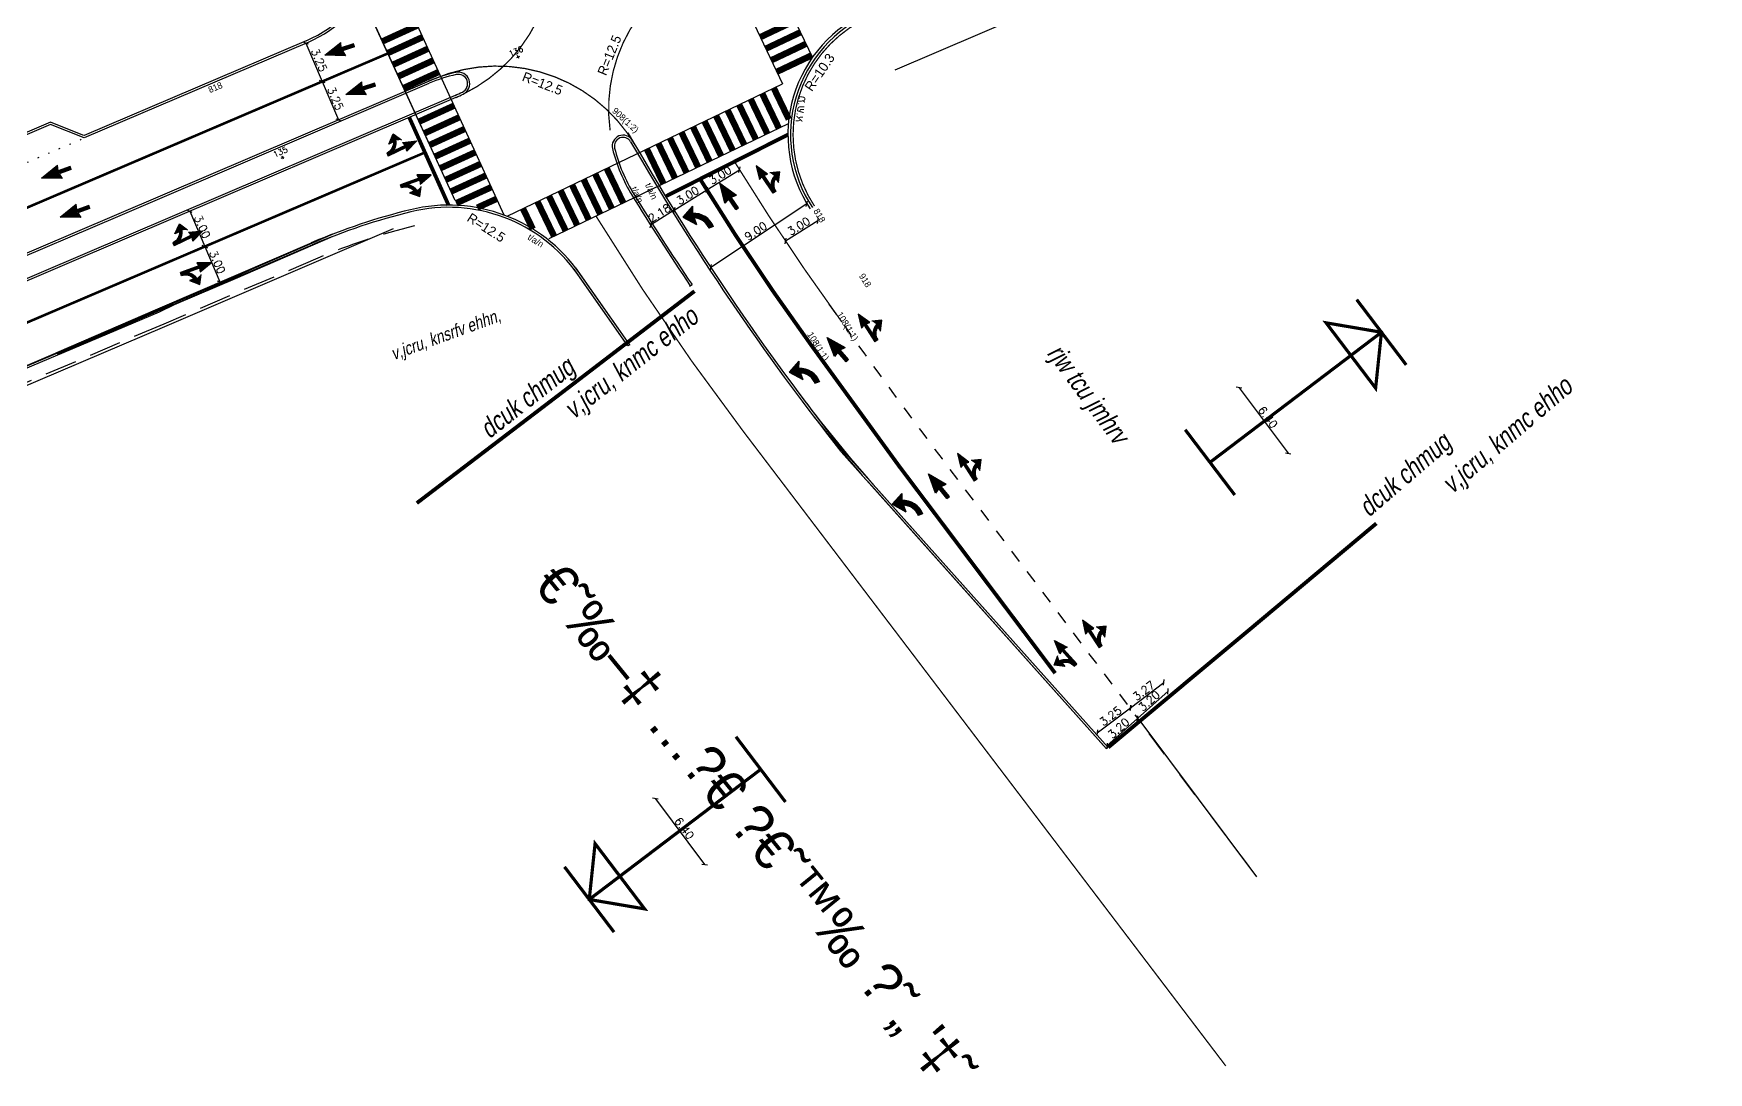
# Model space of a CAD drawing. Extents: x 183304 to 184528, y 666784 to 667526.
# Drawn here: x 183989.2 to 184120, y 667059.8 to 667141 of the extents above; entities that cross this region are included whole.
import ezdxf
from ezdxf.enums import TextEntityAlignment as Align

# ---------------------------------------------------------------- set-up
doc = ezdxf.new("R2010")
doc.units = 0
for name, pattern in [('1-1', [2, 1, -1]), ('1-2', [3, 1, -2]), ('DASHED', [0.75, 0.5, -0.25]), ('DOT2', [3.175, 0, -3.175]), ('S200-200', [4, 2, -2])]:
    doc.linetypes.add(name, pattern=pattern)
for name, color, linetype in [('0-XREF', 7, 'Continuous'), ('818', 10, '1-1'), ('D-Cross', 151, 'Continuous'), ('D-D13', 7, 'Continuous'), ('D-Dim', 7, 'Continuous'), ('D-EV-INSIDE', 2, 'Continuous'), ('d-gova', 152, 'Continuous'), ('D-Kav-Parking', 9, 'DOT2'), ('D-L-OLD', 7, 'DASHED'), ('D-Midraha', 220, 'Continuous'), ('D-Nativ', 7, '1-1'), ('D-Road', 7, 'Continuous'), ('d-sdwlk', 7, 'Continuous'), ('D-SEVA', 7, 'Continuous'), ('D-Tamrur', 7, 'Continuous'), ('D-TEXT', 7, 'Continuous'), ('d-zeva1-2', 7, '1-2'), ('IDAN_POINTS', 7, 'Continuous'), ('IDAN_PTELEV', 7, 'Continuous'), ('IDAN_PTNUM', 7, 'Continuous'), ('Layer1', 10, 'Continuous'), ('M-SIMUN', 140, 'Continuous'), ('smr even safa', 1, 'Continuous'), ('stxt', 7, 'Continuous'), ('TR-MARK-T', 2, 'Continuous'), ('TR-TXT', 2, 'Continuous')]:
    doc.layers.add(name, color=color, linetype=linetype)
doc.styles.add('0-Techno', font='0-techno')
doc.styles.add('DDIM', font='heb.shx')
doc.styles.add('MIR2', font='mirym.shx', dxfattribs={"width": 0.8, "oblique": 10})
doc.styles.add('MIRYL', font='miryl.shx')
doc.styles.add('mvt-hebtxt', font='mvt-oron')
doc.styles.add('mvt_hebtxt', font='mvt-oronm')
doc.styles.add('r', font='romand')
doc.styles.get("Standard").update_dxf_attribs({"font": 'romant.shx'})
doc.dimstyles.new('tik', dxfattribs={"dimscale": 1.25, "dimtxt": 0.5, "dimasz": 0.25, "dimexe": 0, "dimexo": 0, "dimgap": 0.09, "dimtad": 1, "dimzin": 0, "dimdsep": 46, "dimtxsty": 'r', "dimblk1": 'OBLIQUE', "dimblk2": 'OBLIQUE', "dimsah": 1, "dimcen": 0.09, "dimse1": 1, "dimse2": 1, "dimclrd": 256, "dimclrt": 256, "dimadec": 0, "dimazin": 0, "dimtfac": 1, "dimtix": 1, "dimtmove": 2, "dimatfit": 3, "dimldrblk": 'OBLIQUE', "dimfxl": 1, "dimtolj": 1, "dimtzin": 0, "dimarcsym": 0})

# ---------------------------------------------------------------- blocks, each defined once
blk = doc.blocks.new('IDAN_POINT')
at = {"layer": 'IDAN_POINTS'}
for p, q in [((-0.5, 0), (0.5, 0)), ((0, -0.5), (0, 0.5))]:
    blk.add_line(p, q, dxfattribs=at)
at = {"layer": 'IDAN_PTELEV'}
blk.add_attdef('IDAN_PTELEV', text='', height=1.8, dxfattribs=at).set_placement((0, -1), align=Align.TOP_CENTER)
at = {"layer": 'IDAN_PTNUM'}
blk.add_attdef('IDAN_PTNUM', text='', height=1.8, dxfattribs=at).set_placement((0, 1), align=Align.CENTER)
blk = doc.blocks.new('_Oblique')
at = {"color": 0, "linetype": 'ByBlock', "lineweight": -2}
blk.add_line((-0.5, -0.5), (0.5, 0.5), dxfattribs=at)
blk = doc.blocks.new('*D164')
at = {"layer": '0-XREF', "lineweight": -2, "transparency": 16777216}
blk.add_line((184073.07, 667085.35), (184075.45, 667087.49), dxfattribs=at)
at = {"layer": 'DEFPOINTS', "color": 0, "transparency": 16777216}
for p in [(184075.45, 667087.49), (184075.45, 667087.49), (184073.07, 667085.35)]:
    blk.add_point(p, dxfattribs=at)
at = {"layer": '0-XREF', "lineweight": -2, "transparency": 16777216, "xscale": 0.3125, "yscale": 0.3125, "zscale": 0.3125}
for p, rotation in [((184075.45, 667087.49), 41.88662587812187), ((184073.07, 667085.35), 221.8866258781219)]:
    blk.add_blockref('_Oblique', p, dxfattribs=dict(at, rotation=rotation))
at = {"layer": '0-XREF', "transparency": 16777216, "insert": (184073.98, 667086.74), "char_height": 0.625, "attachment_point": 5, "rotation": 41.8866, "style": 'r'}
blk.add_mtext('\\A1;3.20', dxfattribs=at)
blk = doc.blocks.new('*D151')
at = {"layer": '0-XREF', "lineweight": -2, "transparency": 16777216}
blk.add_line((184075.45, 667087.49), (184077.84, 667089.62), dxfattribs=at)
at = {"layer": 'DEFPOINTS', "color": 0, "transparency": 16777216}
for p in [(184077.84, 667089.62), (184077.84, 667089.62), (184075.45, 667087.49)]:
    blk.add_point(p, dxfattribs=at)
at = {"layer": '0-XREF', "lineweight": -2, "transparency": 16777216, "xscale": 0.3125, "yscale": 0.3125, "zscale": 0.3125}
for p, rotation in [((184077.84, 667089.62), 41.79196568921134), ((184075.45, 667087.49), 221.7919656892113)]:
    blk.add_blockref('_Oblique', p, dxfattribs=dict(at, rotation=rotation))
at = {"layer": '0-XREF', "transparency": 16777216, "insert": (184076.36, 667088.87), "char_height": 0.625, "attachment_point": 5, "rotation": 41.792, "style": 'r'}
blk.add_mtext('\\A1;3.20', dxfattribs=at)
blk = doc.blocks.new('dd-13srr')
at = {"layer": 'D-D13'}
for p, q in [((0, 0), (-0.55, -1.5)), ((0.55, -1.5), (0, 0)), ((-0.55, -1.5), (-0.13, -1.4)), ((-0.13, -1.4), (-0.13, -3.6)), ((0.12, -1.4), (0.55, -1.5)), ((0.12, -1.4), (0.12, -2.72)), ((1.85, -2.02), (0.85, -1.5)), ((0.25, -3.6), (-0.13, -3.6)), ((1.05, -2.95), (1.85, -2.02)), ((1.05, -2.4), (1.05, -2.95))]:
    blk.add_line(p, q, dxfattribs=at)
blk.add_arc((1.55, -3.6), 1.3, 112.6199, 180, dxfattribs=at)
for points in [[(-0.13, -1.4), (-0.55, -1.5), (0, 0)], [(-0.13, -1.4), (0, 0), (0.12, -1.4)], [(0.12, -1.4), (0.55, -1.5), (0, 0)], [(-0.13, -3.6), (-0.13, -1.4), (0.12, -2.72)], [(0.12, -1.4), (0.12, -2.72), (-0.13, -1.4)], [(1.05, -2.02), (0.85, -1.5), (1.85, -2.02)], [(-0.13, -3.07), (-0.13, -2.72), (0.12, -2.72)], [(-0.13, -3.07), (0, -2.89), (0.01, -2.94)], [(-0.13, -3.07), (-0.05, -3.1), (0.01, -2.94)], [(-0.13, -3.07), (-0.05, -3.1), (-0.13, -3.26)], [(-0.1, -3.29), (-0.13, -3.26), (-0.05, -3.1)], [(-0.13, -3.37), (-0.1, -3.29), (-0.13, -3.26)], [(-0.13, -3.6), (-0.13, -3.37), (-0.1, -3.29)], [(-0.13, -3.6), (0.25, -3.5), (-0.12, -3.46)], [(-0.12, -3.46), (0.27, -3.4), (-0.1, -3.34)], [(0.25, -3.5), (-0.12, -3.46), (0.27, -3.4)], [(0.25, -3.6), (-0.13, -3.6), (0.25, -3.5)], [(-0.1, -3.34), (0.28, -3.31), (-0.08, -3.24)], [(0.27, -3.4), (-0.1, -3.34), (0.28, -3.31)], [(-0.08, -3.24), (0.31, -3.21), (-0.06, -3.13)], [(0.28, -3.31), (-0.08, -3.24), (0.31, -3.21)], [(-0.06, -3.13), (0.31, -3.21), (-0.01, -2.99)], [(-0.01, -2.99), (0.36, -3.08), (0.04, -2.87)], [(0.31, -3.21), (-0.01, -2.99), (0.36, -3.08)], [(0, -2.89), (0.06, -2.84), (0.12, -2.72)], [(0.01, -2.94), (0, -2.89), (0.06, -2.84)], [(0.04, -2.87), (0.42, -2.96), (0.12, -2.74)], [(0.36, -3.08), (0.04, -2.87), (0.42, -2.96)], [(0.12, -2.72), (0.13, -2.72), (0.06, -2.84)], [(0.12, -2.74), (0.49, -2.84), (0.23, -2.58)], [(0.42, -2.96), (0.12, -2.74), (0.49, -2.84)], [(0.23, -2.58), (0.58, -2.74), (0.34, -2.45)], [(0.49, -2.84), (0.23, -2.58), (0.58, -2.74)], [(0.34, -2.45), (0.69, -2.63), (0.49, -2.31)], [(0.58, -2.74), (0.34, -2.45), (0.69, -2.63)], [(0.49, -2.31), (0.78, -2.55), (0.61, -2.23)], [(0.69, -2.63), (0.49, -2.31), (0.78, -2.55)], [(0.61, -2.23), (0.87, -2.49), (0.73, -2.15)], [(0.78, -2.55), (0.61, -2.23), (0.87, -2.49)], [(0.73, -2.15), (0.98, -2.43), (0.89, -2.08)], [(0.87, -2.49), (0.73, -2.15), (0.98, -2.43)], [(0.89, -2.08), (1.05, -2.4), (0.97, -2.05)], [(0.98, -2.43), (0.89, -2.08), (1.05, -2.4)], [(0.97, -2.05), (1.05, -2.4), (1.05, -2.02)], [(1.05, -2.4), (1.85, -2.02), (1.05, -2.02)], [(1.05, -2.4), (1.05, -2.95), (1.85, -2.02)]]:
    blk.add_solid(points, dxfattribs=at)
blk = doc.blocks.new('DD-13LL')
at = {"layer": 'D-D13'}
for p, q in [((0, 0), (-1, -0.53)), ((0, 0), (-0.2, -0.52)), ((-1, -0.53), (-0.2, -1.45)), ((-0.2, -0.9), (-0.2, -1.45))]:
    blk.add_line(p, q, dxfattribs=at)
for centre, radius, end in [((-0.68, -2.1), 1.65, 73.269), ((-0.7, -2.1), 1.3, 67.3801)]:
    blk.add_arc(centre, radius, 0, end, dxfattribs=at)
for points in [[(-0.2, -0.52), (0, 0), (-1, -0.53)], [(-0.2, -0.9), (-1, -0.53), (-0.2, -0.52)], [(-0.2, -0.9), (-0.2, -1.45), (-1, -0.53)], [(-0.12, -0.55), (-0.2, -0.9), (-0.2, -0.52)], [(-0.04, -0.58), (-0.2, -0.9), (-0.12, -0.55)], [(-0.13, -0.93), (-0.04, -0.58), (-0.2, -0.9)], [(0.12, -0.65), (-0.13, -0.93), (-0.04, -0.58)], [(-0.02, -0.99), (0.12, -0.65), (-0.13, -0.93)], [(0.24, -0.73), (-0.02, -0.99), (0.12, -0.65)], [(0.07, -1.05), (0.24, -0.73), (-0.02, -0.99)], [(0.36, -0.81), (0.07, -1.05), (0.24, -0.73)], [(0.16, -1.13), (0.36, -0.81), (0.07, -1.05)], [(0.51, -0.95), (0.16, -1.13), (0.36, -0.81)], [(0.27, -1.24), (0.51, -0.95), (0.16, -1.13)], [(0.62, -1.08), (0.27, -1.24), (0.51, -0.95)], [(0.36, -1.34), (0.62, -1.08), (0.27, -1.24)], [(0.73, -1.24), (0.36, -1.34), (0.62, -1.08)], [(0.43, -1.46), (0.73, -1.24), (0.36, -1.34)], [(0.81, -1.37), (0.43, -1.46), (0.73, -1.24)], [(0.49, -1.58), (0.81, -1.37), (0.43, -1.46)], [(0.86, -1.49), (0.49, -1.58), (0.81, -1.37)], [(0.54, -1.71), (0.86, -1.49), (0.49, -1.58)], [(0.91, -1.63), (0.54, -1.71), (0.86, -1.49)], [(0.93, -1.74), (0.54, -1.71), (0.91, -1.63)], [(0.57, -1.81), (0.93, -1.74), (0.54, -1.71)], [(0.95, -1.84), (0.57, -1.81), (0.93, -1.74)], [(0.58, -1.9), (0.95, -1.84), (0.57, -1.81)], [(0.97, -1.96), (0.58, -1.9), (0.95, -1.84)], [(0.6, -2), (0.97, -1.96), (0.58, -1.9)], [(0.97, -2.1), (0.6, -2), (0.97, -1.96)], [(0.6, -2.1), (0.97, -2.1), (0.6, -2)]]:
    blk.add_solid(points, dxfattribs=at)
blk = doc.blocks.new('DD-13SS')
at = {"layer": 'D-D13'}
for p, q in [((-0.55, -1.5), (0, 0)), ((0, 0), (0.55, -1.5)), ((-0.125, -1.4), (-0.55, -1.5)), ((-0.125, -2.4), (-0.125, -1.4)), ((-0.125, -2.4), (0.125, -2.4)), ((0.125, -1.4), (0.55, -1.5)), ((0.125, -2.4), (0.125, -1.4))]:
    blk.add_line(p, q, dxfattribs=at)
for points in [[(-0.125, -1.4), (-0.55, -1.5), (0, 0)], [(0.125, -1.4), (0, 0), (-0.125, -1.4)], [(0.55, -1.5), (0, 0), (0.125, -1.4)], [(-0.125, -2.4), (0.125, -1.4), (-0.125, -1.4)], [(0.125, -1.4), (-0.125, -2.4), (0.125, -2.4)]]:
    blk.add_solid(points, dxfattribs=at)
blk = doc.blocks.new('*D157')
at = {"layer": 'D-Dim', "lineweight": -2, "transparency": 16777216}
blk.add_line((184002.61, 667124.35), (184003.79, 667121.6), dxfattribs=at)
at = {"layer": 'DEFPOINTS', "color": 0, "transparency": 16777216}
for p in [(184004.61, 667125.21), (184003.79, 667121.6), (184003.79, 667121.6)]:
    blk.add_point(p, dxfattribs=at)
at = {"layer": 'D-Dim', "lineweight": -2, "transparency": 16777216, "xscale": 0.3125, "yscale": 0.3125, "zscale": 0.3125}
for p, rotation in [((184002.61, 667124.35), 113.1412800197308), ((184003.79, 667121.6), 293.1412800197308)]:
    blk.add_blockref('_Oblique', p, dxfattribs=dict(at, rotation=rotation))
at = {"layer": 'D-Dim', "transparency": 16777216, "insert": (184003.59, 667123.14), "char_height": 0.625, "attachment_point": 5, "rotation": 293.1413, "style": 'r'}
blk.add_mtext('\\A1;3.00', dxfattribs=at)
blk = doc.blocks.new('*D158')
at = {"layer": 'D-Dim', "lineweight": -2, "transparency": 16777216}
blk.add_line((184039.26, 667127.2), (184041.81, 667128.78), dxfattribs=at)
at = {"layer": 'DEFPOINTS', "color": 0, "transparency": 16777216}
for p in [(184041.81, 667128.78), (184041.81, 667128.78), (184039.26, 667127.2)]:
    blk.add_point(p, dxfattribs=at)
at = {"layer": 'D-Dim', "lineweight": -2, "transparency": 16777216, "xscale": 0.3125, "yscale": 0.3125, "zscale": 0.3125}
for p, rotation in [((184041.81, 667128.78), 31.81920160140727), ((184039.26, 667127.2), 211.8192016014073)]:
    blk.add_blockref('_Oblique', p, dxfattribs=dict(at, rotation=rotation))
at = {"layer": 'D-Dim', "transparency": 16777216, "insert": (184040.32, 667128.35), "char_height": 0.625, "attachment_point": 5, "rotation": 31.8192, "style": 'r'}
blk.add_mtext('\\A1;3.00', dxfattribs=at)
blk = doc.blocks.new('*D159')
at = {"layer": 'D-Dim', "lineweight": -2, "transparency": 16777216}
blk.add_line((184072.31, 667086.38), (184074.9, 667088.33), dxfattribs=at)
at = {"layer": 'DEFPOINTS', "color": 0, "transparency": 16777216}
for p in [(184074.9, 667088.33), (184075.76, 667087.19), (184073.17, 667085.24)]:
    blk.add_point(p, dxfattribs=at)
at = {"layer": 'D-Dim', "lineweight": -2, "transparency": 16777216, "xscale": 0.3125, "yscale": 0.3125, "zscale": 0.3125}
for p, rotation in [((184074.9, 667088.33), 37.0088185497247), ((184072.31, 667086.38), 217.0088185497247)]:
    blk.add_blockref('_Oblique', p, dxfattribs=dict(at, rotation=rotation))
at = {"layer": 'D-Dim', "transparency": 16777216, "insert": (184073.35, 667087.69), "char_height": 0.625, "attachment_point": 5, "rotation": 37.0088, "style": 'r'}
blk.add_mtext('\\A1;3.25', dxfattribs=at)
blk = doc.blocks.new('*D160')
at = {"layer": 'D-Dim', "lineweight": -2, "transparency": 16777216}
blk.add_line((184074.9, 667088.33), (184077.5, 667090.31), dxfattribs=at)
at = {"layer": 'DEFPOINTS', "color": 0, "transparency": 16777216}
for p in [(184077.49, 667090.32), (184077.5, 667090.31), (184074.9, 667088.34)]:
    blk.add_point(p, dxfattribs=at)
at = {"layer": 'D-Dim', "lineweight": -2, "transparency": 16777216, "xscale": 0.3125, "yscale": 0.3125, "zscale": 0.3125}
for p, rotation in [((184077.5, 667090.31), 37.36111066021778), ((184074.9, 667088.33), 217.3611106602178)]:
    blk.add_blockref('_Oblique', p, dxfattribs=dict(at, rotation=rotation))
at = {"layer": 'D-Dim', "transparency": 16777216, "insert": (184075.94, 667089.66), "char_height": 0.625, "attachment_point": 5, "rotation": 37.3611, "style": 'r'}
blk.add_mtext('\\A1;3.27', dxfattribs=at)
blk = doc.blocks.new('*D161')
at = {"layer": 'D-Dim', "lineweight": -2, "transparency": 16777216}
blk.add_line((184041.81, 667128.78), (184044.36, 667130.36), dxfattribs=at)
at = {"layer": 'DEFPOINTS', "color": 0, "transparency": 16777216}
for p in [(184044.36, 667130.37), (184044.36, 667130.36), (184041.81, 667128.78)]:
    blk.add_point(p, dxfattribs=at)
at = {"layer": 'D-Dim', "lineweight": -2, "transparency": 16777216, "xscale": 0.3125, "yscale": 0.3125, "zscale": 0.3125}
for p, rotation in [((184044.36, 667130.36), 31.81920160140727), ((184041.81, 667128.78), 211.8192016014073)]:
    blk.add_blockref('_Oblique', p, dxfattribs=dict(at, rotation=rotation))
at = {"layer": 'D-Dim', "transparency": 16777216, "insert": (184042.86, 667129.93), "char_height": 0.625, "attachment_point": 5, "rotation": 31.8192, "style": 'r'}
blk.add_mtext('\\A1;3.00', dxfattribs=at)
blk = doc.blocks.new('*D162')
at = {"layer": 'D-Dim', "lineweight": -2, "transparency": 16777216}
blk.add_line((184047.95, 667124.79), (184050.5, 667126.38), dxfattribs=at)
at = {"layer": 'DEFPOINTS', "color": 0, "transparency": 16777216}
for p in [(184050.5, 667126.38), (184050.5, 667126.38), (184047.95, 667124.8)]:
    blk.add_point(p, dxfattribs=at)
at = {"layer": 'D-Dim', "lineweight": -2, "transparency": 16777216, "xscale": 0.3125, "yscale": 0.3125, "zscale": 0.3125}
for p, rotation in [((184050.5, 667126.38), 31.81920160140727), ((184047.95, 667124.79), 211.8192016014073)]:
    blk.add_blockref('_Oblique', p, dxfattribs=dict(at, rotation=rotation))
at = {"layer": 'D-Dim', "transparency": 16777216, "insert": (184049, 667125.95), "char_height": 0.625, "attachment_point": 5, "rotation": 31.8192, "style": 'r'}
blk.add_mtext('\\A1;3.00', dxfattribs=at)
blk = doc.blocks.new('*D165')
at = {"layer": 'D-Dim', "lineweight": -2, "transparency": 16777216}
blk.add_line((184039.26, 667127.2), (184037.42, 667126.03), dxfattribs=at)
at = {"layer": 'DEFPOINTS', "color": 0, "transparency": 16777216}
for p in [(184039.26, 667127.2), (184037.42, 667126.03), (184037.42, 667126.03)]:
    blk.add_point(p, dxfattribs=at)
at = {"layer": 'D-Dim', "lineweight": -2, "transparency": 16777216, "xscale": 0.3125, "yscale": 0.3125, "zscale": 0.3125}
for p, rotation in [((184039.26, 667127.2), 32.330502136393), ((184037.42, 667126.03), 212.330502136393)]:
    blk.add_blockref('_Oblique', p, dxfattribs=dict(at, rotation=rotation))
at = {"layer": 'D-Dim', "transparency": 16777216, "insert": (184038.12, 667126.98), "char_height": 0.625, "attachment_point": 5, "rotation": 32.3305, "style": 'r'}
blk.add_mtext('\\A1;2.18', dxfattribs=at)
blk = doc.blocks.new('*D163')
at = {"layer": 'D-Dim', "lineweight": -2, "transparency": 16777216}
blk.add_line((184049.63, 667127.69), (184042.12, 667122.73), dxfattribs=at)
at = {"layer": 'DEFPOINTS', "color": 0, "transparency": 16777216}
for p in [(184049.89, 667127.29), (184042.12, 667122.73), (184042.38, 667122.33)]:
    blk.add_point(p, dxfattribs=at)
at = {"layer": 'D-Dim', "lineweight": -2, "transparency": 16777216, "xscale": 0.3125, "yscale": 0.3125, "zscale": 0.3125}
for p, rotation in [((184049.63, 667127.69), 33.45598073278953), ((184042.12, 667122.73), 213.4559807327896)]:
    blk.add_blockref('_Oblique', p, dxfattribs=dict(at, rotation=rotation))
at = {"layer": 'D-Dim', "transparency": 16777216, "insert": (184045.64, 667125.56), "char_height": 0.625, "attachment_point": 5, "rotation": 33.456, "style": 'r'}
blk.add_mtext('\\A1;9.00', dxfattribs=at)
blk = doc.blocks.new('*D166')
at = {"layer": 'D-Dim', "lineweight": -2, "transparency": 16777216}
blk.add_line((184001.43, 667127.11), (184002.61, 667124.35), dxfattribs=at)
at = {"layer": 'DEFPOINTS', "color": 0, "transparency": 16777216}
for p in [(184003.43, 667127.97), (184002.61, 667124.35), (184002.61, 667124.35)]:
    blk.add_point(p, dxfattribs=at)
at = {"layer": 'D-Dim', "lineweight": -2, "transparency": 16777216, "xscale": 0.3125, "yscale": 0.3125, "zscale": 0.3125}
for p, rotation in [((184001.43, 667127.11), 113.1412800197308), ((184002.61, 667124.35), 293.1412800197308)]:
    blk.add_blockref('_Oblique', p, dxfattribs=dict(at, rotation=rotation))
at = {"layer": 'D-Dim', "transparency": 16777216, "insert": (184002.41, 667125.9), "char_height": 0.625, "attachment_point": 5, "rotation": 293.1413, "style": 'r'}
blk.add_mtext('\\A1;3.00', dxfattribs=at)
blk = doc.blocks.new('*D197')
at = {"layer": 'D-Dim', "lineweight": -2, "transparency": 16777216}
blk.add_line((184010.51, 667140.24), (184011.78, 667137.25), dxfattribs=at)
at = {"layer": 'DEFPOINTS', "color": 0, "transparency": 16777216}
for p in [(184010.61, 667140.28), (184011.88, 667137.29), (184011.78, 667137.25)]:
    blk.add_point(p, dxfattribs=at)
at = {"layer": 'D-Dim', "lineweight": -2, "transparency": 16777216, "xscale": 0.3125, "yscale": 0.3125, "zscale": 0.3125}
for p, rotation in [((184010.51, 667140.24), 113.1412800210712), ((184011.78, 667137.25), 293.1412800210712)]:
    blk.add_blockref('_Oblique', p, dxfattribs=dict(at, rotation=rotation))
at = {"layer": 'D-Dim', "transparency": 16777216, "insert": (184011.54, 667138.91), "char_height": 0.625, "attachment_point": 5, "rotation": 293.1413, "style": 'r'}
blk.add_mtext('\\A1;3.25', dxfattribs=at)
blk = doc.blocks.new('*D198')
at = {"layer": 'D-Dim', "lineweight": -2, "transparency": 16777216}
blk.add_line((184011.78, 667137.25), (184013.06, 667134.26), dxfattribs=at)
at = {"layer": 'DEFPOINTS', "color": 0, "transparency": 16777216}
for p in [(184011.88, 667137.29), (184013.06, 667134.26), (184013.06, 667134.26)]:
    blk.add_point(p, dxfattribs=at)
at = {"layer": 'D-Dim', "lineweight": -2, "transparency": 16777216, "xscale": 0.3125, "yscale": 0.3125, "zscale": 0.3125}
for p, rotation in [((184011.78, 667137.25), 113.1412800210712), ((184013.06, 667134.26), 293.1412800210712)]:
    blk.add_blockref('_Oblique', p, dxfattribs=dict(at, rotation=rotation))
at = {"layer": 'D-Dim', "transparency": 16777216, "insert": (184012.81, 667135.92), "char_height": 0.625, "attachment_point": 5, "rotation": 293.1413, "style": 'r'}
blk.add_mtext('\\A1;3.25', dxfattribs=at)
blk = doc.blocks.new('TXT1')
at = {"layer": 'stxt', "style": 'mvt-hebtxt'}
blk.add_attdef('333', (-8.25, -0.75), '', height=4.5, dxfattribs=at)
blk = doc.blocks.new('*D525')
at = {"layer": 'D-Dim', "lineweight": -2, "transparency": 16777216}
blk.add_line((184083.38, 667113.33), (184087.22, 667108.21), dxfattribs=at)
at = {"layer": 'DEFPOINTS', "color": 0, "transparency": 16777216}
for p in [(184083.38, 667113.33), (184087.22, 667108.21), (184087.22, 667108.21)]:
    blk.add_point(p, dxfattribs=at)
at = {"layer": 'D-Dim', "lineweight": -2, "transparency": 16777216, "xscale": 0.3125, "yscale": 0.3125, "zscale": 0.3125}
for p, rotation in [((184083.38, 667113.33), 126.821674216555), ((184087.22, 667108.21), 306.821674216555)]:
    blk.add_blockref('_Oblique', p, dxfattribs=dict(at, rotation=rotation))
at = {"layer": 'D-Dim', "transparency": 16777216, "insert": (184085.64, 667111.02), "char_height": 0.625, "attachment_point": 5, "rotation": 306.8217, "style": 'r'}
blk.add_mtext('\\A1;6.40', dxfattribs=at)
blk = doc.blocks.new('*D526')
at = {"layer": 'D-Dim', "lineweight": -2, "transparency": 16777216}
blk.add_line((184037.8, 667081.23), (184041.64, 667076.1), dxfattribs=at)
at = {"layer": 'DEFPOINTS', "color": 0, "transparency": 16777216}
for p in [(184037.8, 667081.23), (184041.64, 667076.1), (184041.64, 667076.1)]:
    blk.add_point(p, dxfattribs=at)
at = {"layer": 'D-Dim', "lineweight": -2, "transparency": 16777216, "xscale": 0.3125, "yscale": 0.3125, "zscale": 0.3125}
for p, rotation in [((184037.8, 667081.23), 126.821674216555), ((184041.64, 667076.1), 306.821674216555)]:
    blk.add_blockref('_Oblique', p, dxfattribs=dict(at, rotation=rotation))
at = {"layer": 'D-Dim', "transparency": 16777216, "insert": (184040.06, 667078.92), "char_height": 0.625, "attachment_point": 5, "rotation": 306.8217, "style": 'r'}
blk.add_mtext('\\A1;6.40', dxfattribs=at)

msp = doc.modelspace()

# ---------------------------------------------------------------- linework, layer by layer
at = {"layer": '0-XREF', "const_width": 0.3}
for points in [[(184040.856, 667120.87), (184030.285, 667112.785), (184019.169, 667104.32)], [(184094.105, 667102.731), (184083.902, 667094.187), (184073.17, 667085.24)], [(184094.105, 667102.731), (184083.902, 667094.187), (184073.17, 667085.24)]]:
    msp.add_lwpolyline(points, dxfattribs=at)
at = {"layer": '818', "const_width": 0.1}
msp.add_lwpolyline([(184054.683, 667142.368, 0.4679805), (184050.226, 667127.513)], format="xyb", dxfattribs=at)
at = {"layer": 'D-Cross', "ltscale": 0.5}
msp.add_line((184015.128, 667143.312), (184022.128, 667127.986), dxfattribs=at)
at = {"layer": 'D-Cross', "ltscale": 0.5, "const_width": 0.5}
for points in [[(184019.2, 667141.618), (184016.471, 667140.372)], [(184019.2, 667141.618), (184016.471, 667140.372)], [(184048.707, 667141.994), (184045.995, 667140.711)], [(184049.135, 667141.09), (184046.423, 667139.807)], [(184019.615, 667140.709), (184016.886, 667139.462)], [(184019.615, 667140.709), (184016.886, 667139.462)], [(184020.031, 667139.799), (184017.302, 667138.553)], [(184020.031, 667139.799), (184017.302, 667138.553)], [(184049.563, 667140.186), (184046.851, 667138.903)], [(184020.446, 667138.889), (184017.717, 667137.643)], [(184020.446, 667138.889), (184017.717, 667137.643)], [(184049.99, 667139.282), (184047.279, 667137.999)], [(184020.862, 667137.98), (184018.133, 667136.733)], [(184020.862, 667137.98), (184018.133, 667136.733)], [(184045.243, 667135.87), (184046.543, 667133.166)], [(184046.144, 667136.303), (184047.444, 667133.599)], [(184047.046, 667136.736), (184048.222, 667134.29)], [(184022.062, 667135.351), (184019.333, 667134.105)], [(184022.062, 667135.351), (184019.333, 667134.105)], [(184022.477, 667134.442), (184019.748, 667133.195)], [(184022.477, 667134.442), (184019.748, 667133.195)], [(184042.539, 667134.57), (184043.839, 667131.866)], [(184043.441, 667135.003), (184044.741, 667132.299)], [(184044.342, 667135.436), (184045.642, 667132.733)], [(184022.893, 667133.532), (184020.164, 667132.286)], [(184022.893, 667133.532), (184020.164, 667132.286)], [(184039.836, 667133.27), (184041.136, 667130.566)], [(184040.737, 667133.703), (184042.037, 667130.999)], [(184041.638, 667134.136), (184042.938, 667131.433)], [(184023.308, 667132.622), (184020.579, 667131.376)], [(184023.308, 667132.622), (184020.579, 667131.376)], [(184037.132, 667131.97), (184038.432, 667129.266)], [(184038.033, 667132.403), (184039.333, 667129.699)], [(184038.934, 667132.836), (184040.234, 667130.133)], [(184023.724, 667131.713), (184020.995, 667130.467)], [(184023.724, 667131.713), (184020.995, 667130.467)], [(184024.139, 667130.803), (184021.41, 667129.557)], [(184024.139, 667130.803), (184021.41, 667129.557)], [(184024.554, 667129.894), (184021.825, 667128.647)], [(184024.554, 667129.894), (184021.825, 667128.647)], [(184031.295, 667129.163), (184032.595, 667126.459)], [(184031.295, 667129.163), (184032.595, 667126.459)], [(184032.196, 667129.597), (184033.496, 667126.893)], [(184032.196, 667129.597), (184033.496, 667126.893)], [(184033.097, 667130.03), (184034.397, 667127.326)], [(184033.097, 667130.03), (184034.397, 667127.326)], [(184033.999, 667130.463), (184035.299, 667127.759)], [(184033.999, 667130.463), (184035.299, 667127.759)], [(184024.97, 667128.984), (184022.241, 667127.738)], [(184024.97, 667128.984), (184022.241, 667127.738)], [(184025.385, 667128.074), (184023.886, 667127.39)], [(184025.385, 667128.074), (184023.886, 667127.39)], [(184028.591, 667127.863), (184029.891, 667125.159)], [(184028.591, 667127.863), (184029.891, 667125.159)], [(184029.492, 667128.297), (184030.792, 667125.593)], [(184029.492, 667128.297), (184030.792, 667125.593)], [(184030.394, 667128.73), (184031.694, 667126.026)], [(184030.394, 667128.73), (184031.694, 667126.026)], [(184027.454, 667127.33), (184028.227, 667125.72)]]:
    msp.add_lwpolyline(points, dxfattribs=at)
at = {"layer": 'D-EV-INSIDE'}
for p, q in [((184010.54, 667140.435), (183993.188, 667133.019)), ((183995.81, 667126.706), (184020.145, 667137.11)), ((184022.168, 667136.161), (183996.464, 667125.175)), ((183990.555, 667134.069), (183968.18, 667124.506)), ((183993.096, 667133.056), (183990.555, 667134.069)), ((183993.188, 667133.019), (183993.096, 667133.056)), ((183993.188, 667133.019), (183993.096, 667133.056)), ((183971.654, 667116.377), (183995.812, 667126.702)), ((183996.464, 667125.175), (183972.306, 667114.85)), ((184011.017, 667124.498), (183998.968, 667119.316)), ((184035.66, 667116.593), (184031.446, 667122.595)), ((184035.66, 667116.593), (184031.74, 667122.177)), ((183998.968, 667119.316), (183991.087, 667115.926)), ((184073.043, 667085.127), (184052.299, 667108.335)), ((184073.043, 667085.127), (184054.67, 667105.682))]:
    msp.add_line(p, q, dxfattribs=at)
for points in [[(184022.165, 667136.165, 0.0124444), (184022.724, 667136.419, 0.8916259), (184022.244, 667137.788, 0.0448152), (184020.145, 667137.11, 0.0448152)], [(184022.165, 667136.165, 0.0124444), (184022.724, 667136.419, 0.8916259), (184022.244, 667137.788, 0.0448152), (184020.145, 667137.11, 0.0448152)], [(184036.084, 667128.504, 0.0105959), (184040.664, 667121.381, 0.0105959)], [(184036.084, 667128.504, 0.0105959), (184040.664, 667121.381, 0.0105959)]]:
    msp.add_lwpolyline(points, format="xyb", dxfattribs=at)
for centre, radius, start, end in [((184006.677, 667149.474), 9.83, 293.14128, 22.69202), ((184058.652, 667133.081), 10.3, 113.14128, 213.45598), ((184035.276, 667132.205), 0.68, 30.02875, 193.84699), ((184035.276, 667132.205), 0.68, 30.02875, 193.84699), ((184047.059, 667135.149), 12.83, 194.01747, 211.54981), ((184211.331, 667233.968), 202.67, 210.02875, 218.30548), ((184030.578, 667078.67), 49.83, 103.77449, 113.14128), ((184021.649, 667115.091), 12.33, 35.07366, 103.77449), ((184021.649, 667115.091), 12.33, 35.07366, 103.77449), ((184129.353, 667172.439), 100.17, 216.89076, 221.79197)]:
    msp.add_arc(centre, radius, start, end, dxfattribs=at)
at = {"layer": 'd-gova', "const_width": 0.25, "flags": 128}
for points in [[(184096.439, 667115.113), (184092.571, 667120.212)], [(184081.114, 667107.501), (184094.505, 667117.662)], [(184083.048, 667104.952), (184079.179, 667110.05)], [(184044.092, 667086.072), (184047.961, 667080.974)], [(184046.027, 667083.523), (184032.635, 667073.361)], [(184030.701, 667075.911), (184034.57, 667070.812)]]:
    msp.add_lwpolyline(points, dxfattribs=at)
at = {"layer": 'd-gova', "flags": 128}
for points in [[(184094.049, 667113.3, 0.25, 0.25, 0), (184094.505, 667117.662, 0.25, 0.25, 0), (184090.181, 667118.398, 0.25, 0.25, 0), (184094.049, 667113.3, 0, 0, 0)], [(184033.091, 667077.724, 0.25, 0.25, 0), (184032.635, 667073.361, 0.25, 0.25, 0), (184036.96, 667072.626, 0.25, 0.25, 0), (184033.091, 667077.724, 0, 0, 0)]]:
    msp.add_lwpolyline(points, format="xyseb", dxfattribs=at)
at = {"layer": 'D-Kav-Parking', "ltscale": 0.25}
msp.add_line((183969.033, 667122.51), (183993.191, 667132.835), dxfattribs=at)
at = {"layer": 'D-L-OLD', "ltscale": 5}
for p, q in [((184011.439, 667123.451), (183999.4, 667118.306)), ((183999.4, 667118.306), (183975.242, 667107.981))]:
    msp.add_line(p, q, dxfattribs=at)
msp.add_arc((184030.578, 667078.67), 48.7, 103.77449, 113.14128, dxfattribs=at)
at = {"layer": 'D-Midraha', "ltscale": 0.5}
for p, q in [((184164.601, 667184.344), (184056.491, 667138.139)), ((183999.479, 667118.122), (184017.359, 667125.764)), ((183980.157, 667109.864), (183999.479, 667118.122))]:
    msp.add_line(p, q, dxfattribs=at)
at = {"layer": 'D-Nativ', "const_width": 0.1}
for points in [[(184022.798, 667136.266, 0.3677271), (184029.321, 667151.091)], [(184022.798, 667136.266, 0.3677271), (184029.321, 667151.091)], [(184041.861, 667146.519, 0.3440834), (184034.265, 667133.429)], [(184036.242, 667132.233, 0.3787789), (184020.521, 667137.447)], [(184043.978, 667130.986, 0.0192001), (184052.372, 667118.451)]]:
    msp.add_lwpolyline(points, format="xyb", dxfattribs=at)
at = {"layer": 'D-Nativ', "const_width": 0.2}
for points in [[(184019.877, 667131.734), (183997.71, 667122.26)], [(183997.71, 667122.26), (183974.027, 667112.138)]]:
    msp.add_lwpolyline(points, dxfattribs=at)
at = {"layer": 'D-Nativ', "const_width": 0.3, "flags": 128}
msp.add_lwpolyline([(184041.291, 667129.629, 0.0195167), (184049.945, 667116.688), (184056.817, 667107.231), (184069.023, 667091.033)], format="xyb", dxfattribs=at)
at = {"layer": 'D-Nativ', "ltscale": 3, "const_width": 0.1}
msp.add_lwpolyline([(184033.173, 667126.718, 0.025016), (184044.65, 667109.943)], format="xyb", dxfattribs=at)
at = {"layer": 'D-Nativ', "flags": 128}
msp.add_lwpolyline([(184051.352, 667119.864, 0.0074919), (184060.191, 667107.765), (184075.626, 667087.288)], format="xyb", dxfattribs=at)
at = {"layer": 'D-Nativ', "ltscale": 3, "const_width": 0.1}
msp.add_lwpolyline([(184082.344, 667060.365), (184044.65, 667109.943)], dxfattribs=at)
at = {"layer": 'D-Road'}
for p, q in [((184010.607, 667140.279), (183993.191, 667132.835)), ((183995.745, 667126.858), (184020.521, 667137.447)), ((184022.205, 667135.992), (183996.531, 667125.019)), ((183990.558, 667133.885), (183968.247, 667124.349)), ((183993.191, 667132.835), (183990.558, 667133.885)), ((183971.587, 667116.533), (183995.745, 667126.858)), ((183996.531, 667125.019), (183972.373, 667114.694)), ((184010.957, 667124.635), (183998.91, 667119.454)), ((184035.799, 667116.691), (184031.586, 667122.693)), ((184035.799, 667116.691), (184031.879, 667122.274)), ((184040.47, 667121.25), (184040.664, 667121.381)), ((184040.47, 667121.25), (184040.664, 667121.381)), ((183998.91, 667119.454), (183991.028, 667116.064)), ((184035.799, 667116.691), (184035.66, 667116.593)), ((184035.799, 667116.691), (184035.66, 667116.593)), ((184073.17, 667085.24), (184052.426, 667108.448)), ((184073.17, 667085.24), (184054.796, 667105.796))]:
    msp.add_line(p, q, dxfattribs=at)
for points in [[(184022.232, 667136.009, 0.0124444), (184022.798, 667136.266, 0.8916259), (184022.207, 667137.954, 0.0448152), (184020.078, 667137.267)], [(184034.45, 667132.002, 0.0776332), (184035.981, 667128.347)], [(184035.939, 667128.415, 0.0105959), (184040.523, 667121.286, 0.0105959)], [(184035.939, 667128.415, 0.0105959), (184040.523, 667121.286, 0.0105959)]]:
    msp.add_lwpolyline(points, format="xyb", dxfattribs=at)
for centre, radius, start, end in [((184006.677, 667149.474), 10, 293.14128, 22.69202), ((184058.652, 667133.081), 10.5, 113.14128, 213.45598), ((184035.276, 667132.205), 0.85, 30.02875, 193.84699), ((184035.276, 667132.205), 0.85, 30.02875, 193.84699), ((184211.331, 667233.968), 202.5, 209.82989, 218.30548), ((184046.914, 667135.074), 12.837, 193.84699, 211.60359), ((184030.578, 667078.67), 50, 103.77449, 113.14128), ((184021.649, 667115.091), 12.5, 35.07366, 103.77449), ((184021.649, 667115.091), 12.5, 35.07366, 103.77449), ((184129.353, 667172.439), 100, 216.89076, 221.79197)]:
    msp.add_arc(centre, radius, start, end, dxfattribs=at)
at = {"layer": 'd-sdwlk'}
for p, q in [((184038.765, 667155.988), (184047.722, 667137.062)), ((184042.027, 667156.11), (184050.065, 667139.124)), ((184016.896, 667146.663), (184025.955, 667126.826)), ((184016.896, 667146.663), (184025.955, 667126.826)), ((184014.908, 667143.795), (184022.128, 667127.986)), ((184014.908, 667143.795), (184022.128, 667127.986)), ((184026.223, 667126.725), (184047.722, 667137.062)), ((184029.515, 667124.979), (184048.189, 667133.957))]:
    msp.add_line(p, q, dxfattribs=at)
at = {"layer": 'D-SEVA', "const_width": 0.3, "flags": 128}
for points in [[(184021.646, 667127.591), (184018.583, 667134.428)], [(184048.152, 667133.094), (184038.604, 667128.272)]]:
    msp.add_lwpolyline(points, dxfattribs=at)
at = {"layer": 'D-TEXT'}
msp.add_lwpolyline([(184018.982, 667125.969, 0, 0.1, 0), (184018.872, 667124.774, 0, 0, 0), (184017.998, 667115.26, 0, 0, 0), (184007.058, 667111.1, 0, 0, 0)], format="xyseb", dxfattribs=at)
at = {"layer": 'd-zeva1-2', "const_width": 0.2, "flags": 128}
msp.add_lwpolyline([(184017.058, 667139.501), (183994.468, 667129.847)], dxfattribs=at)
msp.add_lwpolyline([(183994.468, 667129.847), (183970.31, 667119.522, -0.0214865), (183930.466, 667104.482), (183901.34, 667094.896)], format="xyb", dxfattribs=at)
at = {"layer": 'M-SIMUN', "linetype": 'S200-200'}
msp.add_line((184084.784, 667075.139), (184075.626, 667087.288), dxfattribs=at)
at = {"layer": 'M-SIMUN'}
msp.add_line((184084.784, 667075.139), (184075.669, 667087.313), dxfattribs=at)
at = {"layer": 'smr even safa'}
for points in [[(183967.396, 667105.251), (183967.602, 667105.915), (183967.654, 667105.925), (183968.206, 667106.449), (183977.714, 667110.411), (183982.914, 667112.596), (183999.021, 667119.395), (184000.183, 667119.959), (184004.952, 667121.998), (184006.512, 667122.684), (184012.583, 667125.317)], [(184012.563, 667125.326), (184002.944, 667121.177), (183998.94, 667119.443), (183986.355, 667114.055), (183983.507, 667112.855), (183975.774, 667109.629), (183968.641, 667106.717), (183967.983, 667106.331), (183967.436, 667105.506)], [(183967.54, 667105.206), (183967.718, 667105.785), (183967.726, 667105.786), (183968.29, 667106.321), (183977.772, 667110.272), (183982.972, 667112.458), (183999.083, 667119.258), (184000.245, 667119.822), (184005.011, 667121.861), (184006.572, 667122.547), (184012.643, 667125.179)]]:
    msp.add_lwpolyline(points, dxfattribs=at)

# ---------------------------------------------------------------- block references
at = {"layer": 'D-D13', "color": 140, "true_color": 0x00b0eb}
for p, xscale, yscale, rotation in [((184019.171, 667132.603), -0.7000000000000002, 0.7000000000000001, 295.8441879631326), ((184045.665, 667130.672), 0.7, 0.7, 33.30285474278525), ((184020.29, 667129.957), 0.7, 0.7, 290.0217449275688), ((184053.639, 667119.082), 0.7, 0.7, 33.30285474278525), ((184061.391, 667108.191), 0.7, 0.7, 33.30285474278525)]:
    msp.add_blockref('dd-13srr', p, dxfattribs=dict(at, xscale=xscale, yscale=yscale, rotation=rotation))
for name, p, rotation in [('DD-13LL', (184040.694, 667127.506), 20.70605328915233), ('DD-13SS', (184051.224, 667117.264), 40.59502576042469), ('DD-13LL', (184048.992, 667115.391), 20.70605328915233), ('DD-13SS', (184059.134, 667106.607), 39.80636353923984), ('DD-13LL', (184057.043, 667105.072), 20.70605328915233)]:
    msp.add_blockref(name, p, dxfattribs=dict(at, rotation=rotation))
at = {"layer": 'D-Road', "ltscale": 0.5}
for p, xscale, yscale, rotation in [((184019.171, 667132.603), -0.7000000000000002, 0.7000000000000001, 295.8441879631326), ((184045.665, 667130.672), 0.7, 0.7, 33.30285474278525), ((184020.29, 667129.957), 0.7, 0.7, 290.0217449275688), ((184002.459, 667125.585), -0.7000000000000002, 0.7000000000000001, 295.8441879631326), ((184003.1, 667123.094), 0.7, 0.7, 290.0217449275688), ((184053.639, 667119.082), 0.7, 0.7, 33.30285474278525), ((184061.391, 667108.191), 0.7, 0.7, 33.30285474278525), ((184071.146, 667095.18), 0.7, 0.7, 33.30285474278525), ((184068.963, 667093.59), -0.7000000000000001, 0.7, 41.74824081660294)]:
    msp.add_blockref('dd-13srr', p, dxfattribs=dict(at, xscale=xscale, yscale=yscale, rotation=rotation))
at = {"layer": 'D-Tamrur'}
for name, p, rotation in [('DD-13SS', (184011.991, 667139.291), 109.1214314339983), ('DD-13SS', (184013.625, 667136.222), 109.1214314339983), ('DD-13SS', (183989.866, 667129.704), 109.1214314339983), ('DD-13SS', (184042.837, 667129.305), 34.19161481305859), ('DD-13SS', (183991.327, 667126.648), 109.1214314339983), ('DD-13SS', (184059.134, 667106.607), 39.80636353923984), ('DD-13LL', (184057.043, 667105.072), 20.70605328915233)]:
    msp.add_blockref(name, p, dxfattribs=dict(at, rotation=rotation))
at = {"layer": 'Layer1', "xscale": 0.25, "yscale": 0.25, "zscale": 0.25, "rotation": 23.14128002127402}
for p, values in [((184027.092, 667139.168), {'IDAN_PTNUM': '136'}), ((184008.701, 667131.308), {'IDAN_PTNUM': '135'})]:
    msp.add_blockref('IDAN_POINT', p, dxfattribs=at).add_auto_attribs(values)
at = {"layer": 'stxt'}
ref = msp.add_blockref('TXT1', (184032.186, 667097.732), dxfattribs=dict(at, xscale=0.4, yscale=0.4, zscale=0.4, rotation=309.2510783082143))
ref.add_attrib('333', "€˜‰–‡ …\x81€ \x8c€˜™‰ \x81˜„ '‡˜", (184028.157, 667097.958), dxfattribs={"layer": '0', "height": 3.2, "rotation": 309.14033, "style": 'mvt_hebtxt'})

# ---------------------------------------------------------------- texts
at = {"layer": 'D-Dim', "style": 'DDIM'}
for s, rotation, p in [('R=12.5', 67.75526, (184033.942, 667137.646)), ('R=10.3', 55.69535, (184050.021, 667136.41)), ('R=12.5', 338.89788, (184027.329, 667137.327)), ('R=12.5', 327.52292, (184023.016, 667126.393))]:
    msp.add_text(s, height=0.75, rotation=rotation, dxfattribs=at).set_placement(p)
at = {"layer": 'D-TEXT', "style": 'MIR2', "oblique": 10, "width": 0.8}
for s, height, rotation, p in [('v,jcru, knsrfv ehhn,', 1, 20.08422, (184017.375, 667115.475)), ('v,jcru, knmc ehho', 1.5, 38.12452, (184031.41, 667110.816)), ('rjw tcu jmhrv', 1.5, 306.52886, (184068.327, 667116.018)), ('dcuk chmug', 1.5, 38.12452, (184024.835, 667109.293)), ('v,jcru, knmc ehho', 1.5, 40.65553, (184100.026, 667104.981)), ('dcuk chmug', 1.5, 40.65553, (184093.524, 667103.169))]:
    msp.add_text(s, height=height, rotation=rotation, dxfattribs=at).set_placement(p)
at = {"layer": 'TR-MARK-T', "style": 'MIRYL'}
for s, rotation, p in [('818', 22.9492, (184003.013, 667136.333)), ('908(1:2)', 317.34541, (184034.376, 667134.888)), ('t/a/n', 294.95326, (184035.876, 667128.892)), ('t/a/n', 294.95326, (184036.98, 667129.165)), ('818', 300.8499, (184050.114, 667127.129)), ('t/a/n', 328.43761, (184027.765, 667124.946)), ('918', 302.1688, (184053.675, 667122.059)), ('108(1:1)', 302.00645, (184051.929, 667119.059)), ('108(1:1)', 302.00645, (184049.636, 667117.494))]:
    msp.add_text(s, height=0.504, rotation=rotation, dxfattribs=at).set_placement(p)
at = {"layer": 'TR-TXT', "style": '0-Techno', "text_generation_flag": 2}
msp.add_text('א.ש.מ.', height=0.6, rotation=262.51736, dxfattribs=at).set_placement((184049.051, 667136.395), align=Align.RIGHT)

# ---------------------------------------------------------------- dimensions: what is measured, and where the dimension line sits
at = {"layer": '0-XREF'}
dim = msp.add_linear_dim(base=(184077.837, 667089.623), p1=(184075.451, 667087.49), p2=(184077.837, 667089.623), angle=221.79197, dimstyle='tik', dxfattribs=at)
dim.commit()
dim.dimension.update_dxf_attribs({"geometry": '*D151', "text_midpoint": (184076.361, 667088.873)})
dim = msp.add_aligned_dim(p1=(184073.069, 667085.354), p2=(184075.451, 667087.49), distance=0, dimstyle='tik', dxfattribs=at)
dim.commit()
dim.dimension.update_dxf_attribs({"geometry": '*D164', "text_midpoint": (184073.976, 667086.738)})
at = {"layer": 'D-Dim'}
for p1, p2, distance, picture, middle in [((184010.607, 667140.279), (184011.884, 667137.29), -0.109, '*D197', (184011.536, 667138.908)), ((184041.812, 667128.784), (184044.362, 667130.366), -0.002, '*D161', (184042.864, 667129.934)), ((184039.263, 667127.202), (184041.812, 667128.784), -0.002, '*D158', (184040.315, 667128.352)), ((184039.265, 667127.2), (184037.423, 667126.034), 0, '*D165', (184038.116, 667126.976)), ((184049.892, 667127.293), (184042.383, 667122.331), -0.478, '*D163', (184045.64, 667125.565)), ((184047.949, 667124.797), (184050.498, 667126.378), -0.002, '*D162', (184049, 667125.947)), ((184083.381, 667113.332), (184087.217, 667108.209), 0, '*D525', (184085.639, 667111.025)), ((184074.898, 667088.336), (184077.495, 667090.319), -0.007, '*D160', (184075.943, 667089.66)), ((184037.799, 667081.225), (184041.635, 667076.102), 0, '*D526', (184040.057, 667078.918))]:
    dim = msp.add_aligned_dim(p1=p1, p2=p2, distance=distance, dimstyle='tik', dxfattribs=at)
    dim.commit()
    dim.dimension.update_dxf_attribs({"geometry": picture, "text_midpoint": middle})
for base, p1, p2, picture, middle in [((184013.061, 667134.259), (184011.884, 667137.29), (184013.061, 667134.259), '*D198', (184012.813, 667135.92)), ((184002.609, 667124.354), (184003.434, 667127.969), (184002.609, 667124.354), '*D166', (184002.411, 667125.9)), ((184003.788, 667121.596), (184004.613, 667125.21), (184003.788, 667121.596), '*D157', (184003.59, 667123.142))]:
    dim = msp.add_linear_dim(base=base, p1=p1, p2=p2, angle=113.14128, dimstyle='tik', dxfattribs=at)
    dim.commit()
    dim.dimension.update_dxf_attribs({"geometry": picture, "text_midpoint": middle})
dim = msp.add_aligned_dim(p1=(184073.17, 667085.24), p2=(184075.76, 667087.192), distance=1.426, text='3.25', dimstyle='tik', dxfattribs=at)
dim.commit()
dim.dimension.update_dxf_attribs({"geometry": '*D159', "text_midpoint": (184073.351, 667087.694)})

doc.saveas('drawing.dxf')
